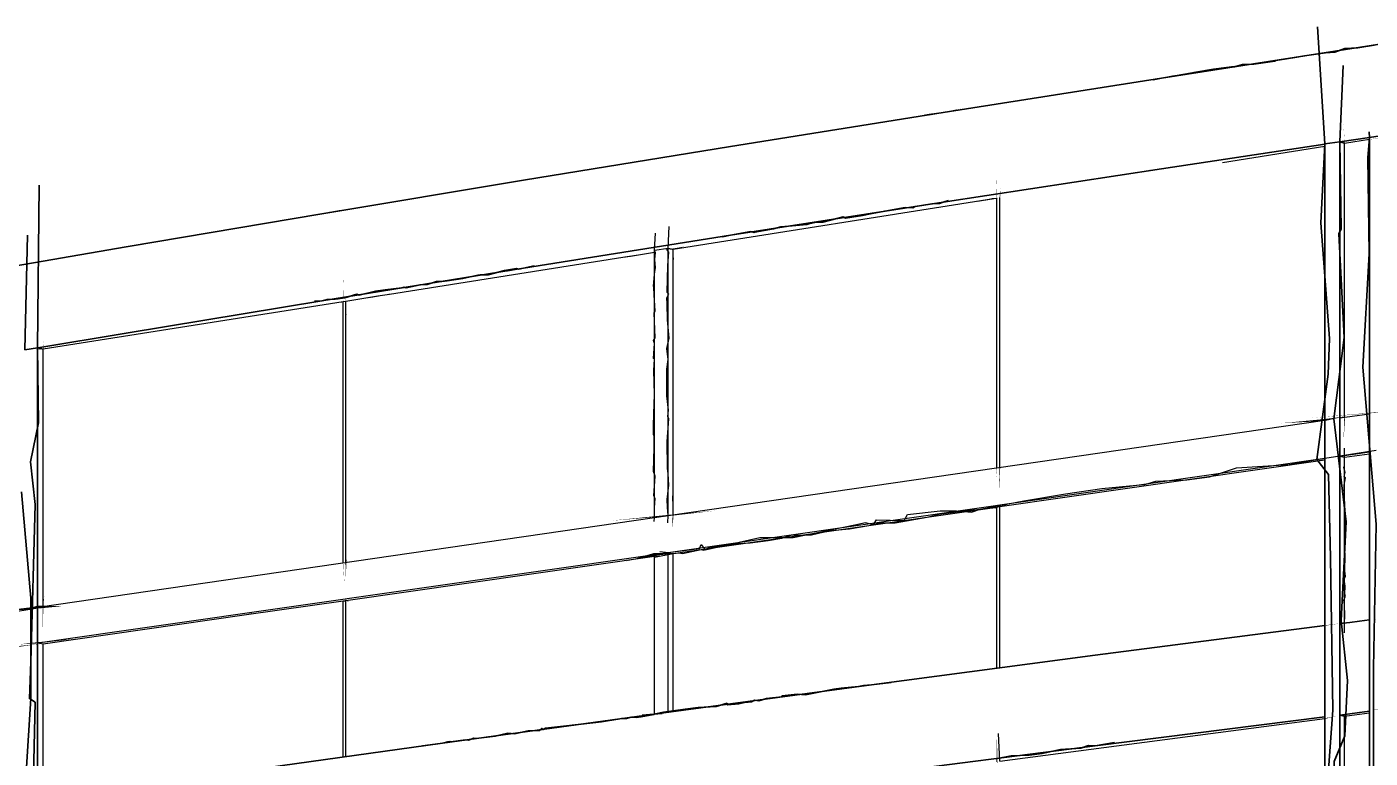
# Model space of a CAD drawing. Header units: inches. Extents: x -877 to 882, y -418 to 410.
# Drawn here: x -281.6 to -125.1, y 224.1 to 309.3 of the extents above; entities that cross this region are included whole.
import ezdxf

# ---------------------------------------------------------------- set-up
doc = ezdxf.new("R2010")
doc.units = ezdxf.units.IN
doc.header["$LTSCALE"] = 0.5
doc.header["$MEASUREMENT"] = 0
doc.layers.get('0').update_dxf_attribs({"lineweight": 18})
for name, color, linetype, lineweight in [('A-Glaz-Curt', 52, 'Continuous', 35), ('A-Glaz-Curt-Unit', 51, 'Continuous', 25), ('A-Wall', 113, 'Continuous', 35)]:
    doc.layers.add(name, color=color, linetype=linetype, lineweight=lineweight)

# ---------------------------------------------------------------- blocks, each defined once
blk = doc.blocks.new('*U12')
at = {"color": 7, "linetype": 'Continuous', "lineweight": -3}
for p, q in [((-142.31, 293.53), (-142.31, 293.53)), ((-168.99, 289.31), (-168.58, 289.37)), ((-206.9, 283.54), (-206.31, 283.41)), ((-212.15, 282.48), (-211.26, 282.62)), ((-211.26, 282.62), (-208.48, 283.06)), ((-240.71, 277.97), (-239.36, 278.18)), ((-168.25, 253.44), (-130.37, 258.87)), ((-128.08, 259.2), (-127.5, 259.27)), ((-127.5, 259.27), (-125.17, 259.59)), ((-207.32, 252.34), (-206.93, 252.4)), ((-206.31, 247.98), (-168.58, 253.39)), ((-244.43, 242.52), (-208.48, 247.67)), ((-206.31, 247.98), (-206.31, 247.98)), ((-255.99, 240.86), (-244.73, 242.47)), ((-244.73, 242.47), (-244.43, 242.52)), ((-244.43, 242.52), (-244.43, 242.52)), ((-279.7, 237.46), (-255.99, 240.86)), ((-279.7, 237.46), (-279.7, 237.46)), ((-168.25, 223.78), (-156.12, 225.37))]:
    blk.add_line(p, q, dxfattribs=at)
at = {"layer": 'A-Glaz-Curt', "color": 143, "linetype": 'Continuous', "lineweight": 35}
for p, q in [((-149.4, 303.35), (-123.25, 307.4)), ((-174.86, 299.35), (-149.4, 303.35)), ((-199.64, 295.37), (-174.86, 299.35)), ((-130.37, 295.67), (-128.64, 295.92)), ((-128.64, -232.35), (-128.64, 295.92)), ((-128.64, 295.92), (-128.08, 295.77)), ((-128.63, 295.92), (-125.17, 296.44)), ((-125.17, 296.44), (-123.44, 296.7)), ((-125.17, -232.53), (-125.17, 296.44)), ((-223.75, 291.44), (-199.64, 295.37)), ((-149.4, 292.79), (-130.37, 295.66)), ((-130.37, -232.26), (-130.37, 295.67)), ((-174.86, 288.89), (-149.4, 292.79)), ((-247.21, 287.55), (-223.75, 291.44)), ((-199.64, 285.03), (-174.86, 288.89)), ((-270.02, 283.69), (-247.21, 287.55)), ((-223.75, 281.2), (-199.64, 285.03)), ((-292.19, 279.87), (-270.02, 283.69)), ((-247.21, 277.4), (-223.75, 281.2)), ((-270.02, 273.65), (-247.21, 277.4)), ((-280.33, 271.92), (-270.02, 273.65)), ((-281.81, 271.68), (-280.36, 271.92)), ((-280.36, -223.96), (-280.36, 271.92)), ((-280.36, 271.92), (-279.7, 271.79)), ((-157.15, 236.12), (-130.37, 239.59)), ((-130.37, 228.95), (-130.37, 239.59)), ((-130.37, 239.59), (-130.37, 239.59)), ((-128.64, 239.81), (-127.49, 239.96)), ((-128.64, 229.17), (-128.64, 239.81)), ((-127.49, 239.96), (-126.33, 240.11)), ((-126.33, 240.11), (-125.18, 240.26)), ((-125.18, 229.6), (-125.18, 240.26)), ((-125.18, 240.26), (-125.17, 240.26)), ((-183.21, 232.68), (-157.15, 236.12)), ((-208.54, 229.27), (-183.21, 232.68)), ((-233.17, 225.9), (-208.54, 229.27)), ((-157.15, 225.59), (-130.37, 228.95)), ((-130.37, 228.95), (-130.37, 228.95)), ((-128.64, 229.17), (-127.49, 229.31)), ((-128.64, 229.17), (-128.08, 229.04)), ((-127.49, 229.31), (-126.33, 229.46)), ((-126.33, 229.46), (-125.18, 229.6)), ((-125.18, 229.6), (-125.17, 229.6)), ((-257.11, 222.56), (-233.17, 225.9)), ((-183.21, 222.26), (-157.15, 225.59))]:
    blk.add_line(p, q, dxfattribs=at)
at = {"layer": 'A-Glaz-Curt-Unit', "color": 141, "linetype": 'Continuous', "lineweight": 25}
for p, q in [((-128.08, 295.77), (-125.17, 296.21)), ((-128.08, 263.84), (-128.08, 295.77)), ((-142.31, 293.53), (-130.37, 295.42)), ((-206.31, 283.41), (-168.99, 289.31)), ((-206.31, 252.49), (-206.31, 283.41)), ((-239.36, 278.18), (-212.15, 282.48)), ((-279.7, 271.8), (-244.73, 277.33)), ((-244.43, 277.38), (-240.71, 277.97)), ((-279.7, 241.83), (-279.7, 271.8)), ((-128.08, 239.89), (-128.08, 259.2)), ((-206.31, 229.57), (-206.31, 247.98)), ((-279.7, 219.35), (-279.7, 237.46)), ((-156.12, 225.37), (-130.37, 228.75)), ((-128.08, 229.04), (-125.17, 229.41)), ((-128.08, 189.7), (-128.08, 229.04))]:
    blk.add_line(p, q, dxfattribs=at)
at = {"layer": 'A-Glaz-Curt-Unit', "color": 143, "linetype": 'Continuous', "lineweight": 25}
for p, q in [((-168.58, 257.97), (-168.58, 289.37)), ((-168.25, 258.02), (-168.25, 289.43)), ((-208.48, 283.29), (-206.9, 283.54)), ((-208.48, 252.17), (-208.48, 283.29)), ((-206.9, 252.4), (-206.9, 283.54)), ((-244.73, 277.33), (-244.43, 277.38)), ((-244.73, 246.91), (-244.73, 277.33)), ((-244.43, 246.95), (-244.43, 277.38)), ((-206.9, 252.4), (-130.4, 263.52)), ((-130.4, 259.09), (-130.4, 263.52)), ((-130.4, 263.52), (-130.37, 263.51)), ((-128.64, 263.77), (-125.18, 264.24)), ((-128.64, 259.33), (-128.64, 263.77)), ((-125.18, 259.8), (-125.18, 264.24)), ((-125.18, 264.24), (-125.17, 264.24)), ((-128.64, 259.33), (-125.18, 259.8)), ((-125.18, 259.8), (-125.17, 259.8)), ((-206.9, 248.11), (-130.4, 259.09)), ((-130.4, 259.09), (-130.37, 259.08)), ((-128.64, 259.33), (-128.08, 259.2)), ((-280.3, 241.74), (-208.48, 252.17)), ((-208.48, 252.17), (-206.9, 252.4)), ((-208.48, 252.17), (-208.48, 252.17)), ((-168.58, 234.61), (-168.58, 253.39)), ((-168.25, 234.65), (-168.25, 253.44)), ((-280.3, 237.58), (-208.48, 247.88)), ((-208.48, 247.88), (-206.9, 248.11)), ((-208.48, 229.28), (-208.48, 247.88)), ((-206.9, 229.49), (-206.9, 248.11)), ((-280.3, 237.58), (-280.3, 241.74)), ((-244.73, 224.29), (-244.73, 242.47)), ((-244.43, 224.33), (-244.43, 242.52)), ((-280.3, 237.58), (-279.7, 237.46))]:
    blk.add_line(p, q, dxfattribs=at)
blk = doc.blocks.new('New Napkin Sketch')
at = {"layer": 'A-Wall', "color": 143, "linetype": 'Continuous', "lineweight": 35}
for p, q in [((-130.37, 295.67), (-128.64, 295.92)), ((-128.64, 295.92), (-128.08, 295.77)), ((-128.63, 295.92), (-125.17, 296.44)), ((-125.17, 296.44), (-123.44, 296.7)), ((-280.33, 271.92), (-270.02, 273.65)), ((-281.81, 271.68), (-280.36, 271.92)), ((-280.36, 271.92), (-279.7, 271.79)), ((-130.37, 228.95), (-130.37, 239.59)), ((-130.37, 239.59), (-130.37, 239.59)), ((-128.64, 239.81), (-127.49, 239.96)), ((-128.64, 229.17), (-128.64, 239.81)), ((-127.49, 239.96), (-126.33, 240.11)), ((-126.33, 240.11), (-125.18, 240.26)), ((-125.18, 229.6), (-125.18, 240.26)), ((-125.18, 240.26), (-125.17, 240.26)), ((-130.37, 228.95), (-130.37, 228.95)), ((-128.64, 229.17), (-127.49, 229.31)), ((-128.64, 229.17), (-128.08, 229.04)), ((-127.49, 229.31), (-126.33, 229.46)), ((-126.33, 229.46), (-125.18, 229.6)), ((-125.18, 229.6), (-125.17, 229.6))]:
    blk.add_line(p, q, dxfattribs=at)
at = {"layer": 'A-Wall', "color": 141, "linetype": 'Continuous', "lineweight": 25}
for p, q in [((-128.08, 295.77), (-125.17, 296.21)), ((-142.31, 293.53), (-130.37, 295.42)), ((-244.43, 277.38), (-240.71, 277.97)), ((-206.31, 229.57), (-206.31, 247.98)), ((-279.7, 219.35), (-279.7, 237.46)), ((-128.08, 229.04), (-125.17, 229.41))]:
    blk.add_line(p, q, dxfattribs=at)
at = {"layer": 'A-Wall', "color": 7, "linetype": 'Continuous', "lineweight": -3}
for p, q in [((-142.31, 293.53), (-142.31, 293.53)), ((-168.99, 289.31), (-168.58, 289.37)), ((-206.9, 283.54), (-206.31, 283.41)), ((-212.15, 282.48), (-211.26, 282.62)), ((-211.26, 282.62), (-208.48, 283.06)), ((-240.71, 277.97), (-239.36, 278.18)), ((-128.08, 259.2), (-127.5, 259.27)), ((-127.5, 259.27), (-125.17, 259.59)), ((-207.32, 252.34), (-206.93, 252.4)), ((-206.31, 247.98), (-206.31, 247.98)), ((-255.99, 240.86), (-244.73, 242.47)), ((-244.73, 242.47), (-244.43, 242.52)), ((-244.43, 242.52), (-244.43, 242.52)), ((-279.7, 237.46), (-279.7, 237.46)), ((-168.25, 223.78), (-156.12, 225.37))]:
    blk.add_line(p, q, dxfattribs=at)
at = {"layer": 'A-Wall', "color": 143, "linetype": 'Continuous', "lineweight": 25}
for p, q in [((-208.48, 283.29), (-206.9, 283.54)), ((-244.73, 277.33), (-244.43, 277.38)), ((-130.4, 259.09), (-130.4, 263.52)), ((-130.4, 263.52), (-130.37, 263.51)), ((-128.64, 263.77), (-125.18, 264.24)), ((-128.64, 259.33), (-128.64, 263.77)), ((-125.18, 259.8), (-125.18, 264.24)), ((-125.18, 264.24), (-125.17, 264.24)), ((-128.64, 259.33), (-125.18, 259.8)), ((-125.18, 259.8), (-125.17, 259.8)), ((-130.4, 259.09), (-130.37, 259.08)), ((-128.64, 259.33), (-128.08, 259.2)), ((-208.48, 252.17), (-206.9, 252.4)), ((-208.48, 252.17), (-208.48, 252.17)), ((-168.58, 234.61), (-168.58, 253.39)), ((-168.25, 234.65), (-168.25, 253.44)), ((-208.48, 247.88), (-206.9, 248.11)), ((-208.48, 229.28), (-208.48, 247.88)), ((-206.9, 229.49), (-206.9, 248.11)), ((-280.3, 237.58), (-280.3, 241.74)), ((-244.73, 224.29), (-244.73, 242.47)), ((-244.43, 224.33), (-244.43, 242.52)), ((-280.3, 237.58), (-279.7, 237.46))]:
    blk.add_line(p, q, dxfattribs=at)
at = {"layer": 'A-Wall', "color": 143, "linetype": 'Continuous', "lineweight": 35, "extrusion": (0, 0, -1)}
for points in [[(130.82, 98.21), (131.07, 100.3), (130.14, 103.66), (129.7, 108.02), (131.14, 125.37), (129.92, 127.95), (130.03, 134.68), (129.79, 138.6), (129.7, 151.92), (130.89, 157.47), (129.42, 173.78), (130.37, 192.35), (130.65, 211.48), (130.09, 221.2), (129.46, 229.73), (129.72, 247.51), (129.97, 257.19), (131.32, 258.93), (129.98, 268.88), (129.86, 273.03), (130.85, 286.48), (130.37, 295.67), (131.24, 309.31)], [(150.39, 303.14), (149.4, 303.35), (147.57, 303.63), (146.05, 303.9), (145.79, 303.96), (145.63, 304.01), (143.34, 304.37), (140.96, 304.69), (140.92, 304.65), (139.96, 304.93), (138.66, 304.95), (136.23, 305.32), (136.08, 305.38), (134.87, 305.58), (133.66, 305.76), (132.75, 305.92), (130.31, 306.29), (129.24, 306.37), (128.05, 306.77), (126.56, 306.86), (124.65, 307.19)], [(129.44, 88.78), (127.86, 101.45), (127.95, 116.94), (128.26, 129.46), (129.13, 132.26), (128.57, 140.85), (128.03, 153.67), (129.32, 155.87), (129.3, 168.37), (128.51, 170.39), (129.24, 184.14), (129.34, 202.74), (129.4, 212.19), (129.31, 223.77), (128.07, 226.76), (127.75, 233.2), (128.5, 240.18), (127.91, 251.65), (129.33, 263.65), (128.12, 273.13), (128.76, 285.21), (128.49, 285.78), (128.64, 295.92), (128.24, 304.79)], [(125.34, 99.44), (124.75, 105.56), (126.04, 113.51), (125.37, 114.19), (125.14, 118.83), (124.31, 123.41), (124.52, 129.41), (125.23, 130.67), (126.12, 140.92), (124.55, 154.5), (125.69, 170.01), (126.04, 187.85), (124.71, 206.65), (124.72, 224), (124.7, 234.64), (124.41, 251.39), (125.95, 269.68), (125.24, 282.88), (125.38, 294.04), (125.17, 296.44), (125.21, 297.1)], [(280.93, 90.98), (279.46, 108.55), (279.98, 113.77), (280.86, 130.85), (279.5, 145.08), (279.85, 159.12), (281.23, 168.19), (280.94, 170.33), (279.71, 186.27), (279.46, 191.56), (281.04, 204.56), (280.82, 222.07), (280.61, 230.65), (281.3, 231.08), (281.11, 235.38), (280.63, 253.68), (281.16, 258.67), (280.23, 263.2), (280.36, 271.92), (280.17, 290.86)], [(200.55, 284.85), (199.64, 285.03), (197.26, 285.46), (197.08, 285.43), (196.87, 285.36), (196.78, 285.38), (194.6, 285.79), (193.74, 286.03), (192.88, 286.11), (190.72, 286.3), (190.51, 286.35), (189.63, 286.56), (188.88, 286.58), (187.08, 287.02), (186.49, 287.17), (186.21, 287.04), (184.26, 287.32), (183.1, 287.56), (181.65, 287.85), (179.27, 288.26), (178.39, 288.25), (178.1, 288.38), (176.15, 288.7), (175.29, 288.73), (174.86, 288.89), (174.22, 289.1)], [(282.21, 213.87), (281.13, 231.1), (281.13, 242.76), (282.21, 255.14)], [(281.81, 271.68), (281.5, 285.05)], [(248.07, 277.35), (247.21, 277.4), (246.61, 277.57), (245.68, 277.6), (245.35, 277.62), (244.54, 277.76), (243.15, 278.17), (242.89, 278.05), (240.97, 278.52), (239.84, 278.7), (237.91, 278.93), (237.63, 278.99), (237.42, 278.92), (235.78, 279.27), (234.97, 279.29), (233.88, 279.67), (233.26, 279.65), (232.64, 279.72), (230.81, 279.99), (229.06, 280.39), (228.78, 280.42), (227.85, 280.44), (225.94, 280.95), (224.57, 281.16), (224.28, 281.1), (223.75, 281.2), (222.48, 281.48)], [(209.9, 229.15), (208.54, 229.27), (207.42, 229.51), (204.89, 229.86), (203.38, 230.03), (201.29, 230.16), (200.02, 230.53), (199.98, 230.35), (198.67, 230.48), (198, 230.61), (197.55, 230.67), (197.17, 230.72), (196.84, 230.91), (196.34, 230.83), (195.43, 231.08), (193.65, 231.3), (193.61, 231.39), (191.85, 231.59), (190.89, 231.52), (189.73, 231.75), (187.57, 232.16), (186.73, 232.3), (184.71, 232.48), (184.11, 232.62), (183.21, 232.68), (180.9, 232.96)], [(235.51, 225.59), (233.17, 225.9), (232.99, 225.94), (232.57, 226.06), (232.31, 226.09), (232.22, 226.06), (230.51, 226.26), (230.14, 226.23), (229.53, 226.48), (229.25, 226.45), (227.03, 226.7), (225.55, 227.05), (224.79, 226.98), (223.21, 227.31), (221.88, 227.36), (221.59, 227.6), (221.43, 227.47), (221.18, 227.65), (219.42, 227.84), (217.03, 228.12), (214.66, 228.39), (212.73, 228.67), (212.31, 228.77), (211.74, 228.77), (211.19, 228.92), (210.63, 228.88), (210.04, 228.96), (208.55, 229.22), (208.54, 229.27), (207.59, 229.35)], [(168.5, 224.12), (166.94, 224.41), (164.82, 224.5), (163.31, 224.69), (162.95, 224.78), (161.18, 225.15), (158.81, 225.29), (157.92, 225.63), (157.15, 225.59), (154.88, 225.98)]]:
    blk.add_lwpolyline(points, dxfattribs=at)
for points in [[(177.33, 299.06, 0, 0.112, 0), (174.86, 299.35, 0.112, 0, 0), (174.14, 299.5, 0, 0, 0), (173.55, 299.65, 0, 0, 0), (171.18, 300.03, 0, 0, 0), (169.18, 300.22, 0, 0, 0), (168.24, 300.48, 0, 0, 0), (165.84, 300.87, 0, 0, 0), (164.34, 301.03, 0, 0, 0), (163.44, 301.1, 0, 0, 0), (162.89, 301.21, 0, 0, 0), (161.09, 301.55, 0, 0, 0), (160.31, 301.72, 0, 0, 0), (158.97, 301.96, 0, 0, 0), (156.59, 302.26, 0, 0, 0), (154.4, 302.45, 0, 0, 0), (154.28, 302.67, 0, 0, 0), (152.54, 302.96, 0, 0, 0), (150.76, 303.21, 0, 0, 0), (150.01, 303.18, 0, 0.0762, 0), (149.4, 303.35, 0.0762, 0, 0), (147.78, 303.72, 0, 0, 0)], [(200.54, 295.31, 0, 0.0335, 0), (199.64, 295.37, 0.0335, 0, 0), (198.58, 295.49, 0, 0, 0), (197.64, 295.6, 0, 0, 0), (196.9, 295.78, 0, 0, 0), (196.84, 295.82, 0, 0, 0), (195.84, 296.07, 0, 0, 0), (195.65, 296.06, 0, 0, 0), (193.59, 296.38, 0, 0, 0), (192.81, 296.51, 0, 0, 0), (190.66, 296.84, 0, 0, 0), (189.29, 297.04, 0, 0, 0), (187.71, 297.2, 0, 0, 0), (185.9, 297.56, 0, 0, 0), (183.68, 297.93, 0, 0, 0), (182.97, 298.03, 0, 0, 0), (182.71, 297.97, 0, 0, 0), (180.34, 298.45, 0, 0, 0), (179.34, 298.54, 0, 0, 0), (178.93, 298.8, 0, 0, 0), (177.05, 298.92, 0, 0, 0), (176.64, 298.93, 0, 0.0644, 0), (174.86, 299.35, 0.0644, 0, 0), (172.69, 299.8, 0, 0, 0)], [(151.1, 292.63, 0, 0.0109, 0), (149.4, 292.79, 0.0109, 0, 0), (149.31, 292.73, 0, 0, 0), (147.89, 293.03, 0, 0, 0), (146.47, 293.22, 0, 0, 0), (144.87, 293.43, 0, 0, 0), (143.68, 293.7, 0, 0, 0), (142.29, 293.92, 0, 0, 0), (140.48, 294.07, 0, 0, 0), (140.01, 294.16, 0, 0, 0), (139.43, 294.29, 0, 0, 0), (139.37, 294.3, 0, 0, 0), (138.54, 294.41, 0, 0, 0), (138.06, 294.41, 0, 0, 0), (136.57, 294.73, 0, 0, 0), (135.22, 294.84, 0, 0, 0), (133.98, 295.06, 0, 0, 0), (133.78, 295.18, 0, 0, 0), (132.3, 295.43, 0, 0, 0), (130.8, 295.65, 0, 0, 0), (130.78, 295.53, 0, 0.0317, 0), (130.37, 295.66, 0.0317, 0, 0), (129.14, 295.93, 0, 0, 0)], [(225.38, 291.11, 0, 0.0372, 0), (223.75, 291.44, 0.0372, 0, 0), (222.91, 291.58, 0, 0, 0), (221.84, 291.87, 0, 0, 0), (219.51, 292.23, 0, 0, 0), (218.96, 292.23, 0, 0, 0), (217.92, 292.41, 0, 0, 0), (217.68, 292.34, 0, 0, 0), (216.59, 292.7, 0, 0, 0), (214.83, 292.81, 0, 0, 0), (212.84, 293.11, 0, 0, 0), (211.03, 293.46, 0, 0, 0), (210.7, 293.62, 0, 0, 0), (209.72, 293.69, 0, 0, 0), (208.61, 293.99, 0, 0, 0), (207.72, 294.05, 0, 0, 0), (205.68, 294.34, 0, 0, 0), (203.83, 294.7, 0, 0, 0), (203.84, 294.79, 0, 0, 0), (203.16, 294.86, 0, 0, 0), (202.12, 294.95, 0, 0, 0), (199.83, 295.34, 0, 0.104, 0), (199.64, 295.37, 0.104, 0, 0), (198.76, 295.44, 0, 0, 0)], [(175.99, 288.68, 0, 0.12, 0), (174.86, 288.89, 0.12, 0, 0), (174.27, 288.99, 0, 0, 0), (174.15, 288.98, 0, 0, 0), (173, 289.2, 0, 0, 0), (170.95, 289.52, 0, 0, 0), (169.63, 289.61, 0, 0, 0), (168.24, 290.02, 0, 0, 0), (166.33, 290.23, 0, 0, 0), (166.19, 290.35, 0, 0, 0), (164.6, 290.56, 0, 0, 0), (162.35, 290.74, 0, 0, 0), (160.77, 291.17, 0, 0, 0), (158.67, 291.46, 0, 0, 0), (156.28, 291.68, 0, 0, 0), (153.91, 292.23, 0, 0, 0), (152.14, 292.36, 0, 0, 0), (152.09, 292.31, 0, 0, 0), (150.16, 292.72, 0, 0.0493, 0), (149.4, 292.79, 0.0493, 0, 0), (148.2, 293.02, 0, 0, 0)], [(247.75, 287.55, 0, 0.0531, 0), (247.21, 287.55, 0.0531, 0, 0), (246.19, 287.81, 0, 0, 0), (245.27, 287.84, 0, 0, 0), (244.39, 288.12, 0, 0, 0), (243.13, 288.33, 0, 0, 0), (242.2, 288.31, 0, 0, 0), (241.56, 288.43, 0, 0, 0), (239.77, 288.79, 0, 0, 0), (237.81, 289.15, 0, 0, 0), (236.38, 289.35, 0, 0, 0), (234.38, 289.74, 0, 0, 0), (233.12, 289.81, 0, 0, 0), (231.93, 290.03, 0, 0, 0), (230.95, 290.17, 0, 0, 0), (230.32, 290.42, 0, 0, 0), (229.14, 290.49, 0, 0, 0), (226.88, 291.03, 0, 0, 0), (225.24, 291.29, 0, 0, 0), (224.89, 291.17, 0, 0.0468, 0), (223.75, 291.44, 0.0468, 0, 0), (222.1, 291.72, 0, 0, 0)], [(270.99, 283.49, 0, 0.113, 0), (270.02, 283.69, 0.113, 0, 0), (268.03, 284.01, 0, 0, 0), (266.38, 284.4, 0, 0, 0), (264.69, 284.66, 0, 0, 0), (263.39, 284.86, 0, 0, 0), (262.65, 284.91, 0, 0, 0), (260.59, 285.31, 0, 0, 0), (258.46, 285.55, 0, 0, 0), (257.33, 285.73, 0, 0, 0), (256.92, 286, 0, 0, 0), (254.78, 286.33, 0, 0, 0), (252.8, 286.58, 0, 0, 0), (251.32, 286.83, 0, 0, 0), (249.49, 287.1, 0, 0, 0), (247.89, 287.48, 0, 0.115, 0), (247.21, 287.55, 0.115, 0, 0), (244.94, 288.01, 0, 0, 0)], [(225.73, 280.78, 0, 0.0803, 0), (223.75, 281.2, 0.0803, 0, 0), (221.4, 281.64, 0, 0, 0), (221.19, 281.49, 0, 0, 0), (220.26, 281.72, 0, 0, 0), (219.06, 281.83, 0, 0, 0), (216.9, 282.21, 0, 0, 0), (214.64, 282.61, 0, 0, 0), (214.65, 282.7, 0, 0, 0), (212.53, 283.08, 0, 0, 0), (211.88, 283.1, 0, 0, 0), (209.91, 283.36, 0, 0, 0), (207.56, 283.84, 0, 0, 0), (206.11, 283.9, 0, 0, 0), (204.5, 284.2, 0, 0, 0), (204.37, 284.27, 0, 0, 0), (202.25, 284.68, 0, 0, 0), (200.52, 284.77, 0, 0.0475, 0), (199.64, 285.03, 0.0475, 0, 0), (199.21, 285.14, 0, 0, 0)], [(293.35, 279.73, 0, 0.0745, 0), (292.19, 279.87, 0.0745, 0, 0), (290.96, 280.06, 0, 0, 0), (290.79, 280.15, 0, 0, 0), (289.74, 280.38, 0, 0, 0), (289.58, 280.29, 0, 0, 0), (289.1, 280.31, 0, 0, 0), (287.58, 280.61, 0, 0, 0), (286.15, 280.89, 0, 0, 0), (285.28, 281.01, 0, 0, 0), (283.44, 281.39, 0, 0, 0), (282.45, 281.44, 0, 0, 0), (282.23, 281.61, 0, 0, 0), (281.2, 281.74, 0, 0, 0), (279.18, 282.07, 0, 0, 0), (278.97, 282.21, 0, 0, 0), (277.14, 282.43, 0, 0, 0), (275.92, 282.66, 0, 0, 0), (274.05, 283.02, 0, 0, 0), (273.33, 283.12, 0, 0, 0), (272.28, 283.4, 0, 0, 0), (270.14, 283.71, 0, 0.0426, 0), (270.02, 283.69, 0.0426, 0, 0), (267.88, 283.96, 0, 0, 0)], [(270.03, 273.69, 0, 0.0352, 0), (270.02, 273.65, 0.0352, 0, 0), (269.63, 273.67, 0, 0, 0), (269.53, 273.72, 0, 0, 0), (268.82, 273.92, 0, 0, 0), (267.91, 273.92, 0, 0, 0), (266.6, 274.1, 0, 0, 0), (265.68, 274.42, 0, 0, 0), (264.2, 274.55, 0, 0, 0), (263.98, 274.67, 0, 0, 0), (261.71, 274.98, 0, 0, 0), (260.06, 275.19, 0, 0, 0), (259.08, 275.54, 0, 0, 0), (257.14, 275.67, 0, 0, 0), (255.72, 275.91, 0, 0, 0), (255.32, 276.16, 0, 0, 0), (253.32, 276.3, 0, 0, 0), (252.46, 276.65, 0, 0, 0), (250.19, 276.97, 0, 0, 0), (250.02, 277.04, 0, 0, 0), (248.46, 277.28, 0, 0, 0), (247.46, 277.41, 0, 0.103, 0), (247.21, 277.4, 0.103, 0, 0), (246.76, 277.54, 0, 0, 0)], [(126.19, 240.07, 0, 0.00726, 0), (123.44, 240.48, 0.00726, 0, 0)], [(158.11, 235.98, 0, 0.0136, 0), (157.15, 236.12, 0.0136, 0, 0), (155.12, 236.27, 0, 0, 0), (152.59, 236.74, 0, 0, 0), (150.13, 237.08, 0, 0, 0), (150.08, 237.16, 0, 0, 0), (148.58, 237.13, 0, 0, 0), (148.03, 237.35, 0, 0, 0), (145.41, 237.71, 0, 0, 0), (143.5, 237.76, 0, 0, 0), (143.19, 237.82, 0, 0, 0), (141.84, 238.04, 0, 0, 0), (140.58, 238.38, 0, 0, 0), (139.5, 238.33, 0, 0, 0), (137.97, 238.72, 0, 0, 0), (136.9, 238.85, 0, 0, 0), (134.63, 239.03, 0, 0, 0), (133.3, 239.19, 0, 0, 0), (130.85, 239.53, 0, 0.0497, 0), (130.37, 239.59, 0.0497, 0, 0), (128.13, 239.9, 0, 0, 0)], [(183.32, 232.57, 0, 0.0408, 0), (183.21, 232.68, 0.0408, 0, 0), (182.68, 232.78, 0, 0, 0), (182.4, 232.77, 0, 0, 0), (180.44, 233.13, 0, 0, 0), (179.8, 233.1, 0, 0, 0), (178, 233.27, 0, 0, 0), (176.7, 233.41, 0, 0, 0), (176.65, 233.63, 0, 0, 0), (174.38, 233.75, 0, 0, 0), (172.68, 234.18, 0, 0, 0), (171.41, 234.31, 0, 0, 0), (169.84, 234.49, 0, 0, 0), (168.84, 234.49, 0, 0, 0), (167.42, 234.86, 0, 0, 0), (165.07, 235.11, 0, 0, 0), (164.17, 235.25, 0, 0, 0), (162.28, 235.43, 0, 0, 0), (161.73, 235.43, 0, 0, 0), (159.93, 235.82, 0, 0, 0), (158.71, 236.03, 0, 0, 0), (158.01, 235.94, 0, 0.0819, 0), (157.15, 236.12, 0.0819, 0, 0), (156.61, 236.26, 0, 0, 0)], [(125.24, 229.74, 0, 0.0566, 0), (123.44, 229.81, 0.0566, 0, 0), (121.86, 229.97, 0, 0, 0), (120.13, 230.35, 0, 0, 0), (117.99, 230.42, 0, 0, 0), (116.52, 230.8, 0, 0, 0), (115.08, 230.79, 0, 0, 0), (114.74, 230.75, 0, 0, 0), (112.87, 231.02, 0, 0, 0), (112.4, 231.28, 0, 0, 0), (112.15, 231.2, 0, 0, 0), (110.14, 231.36, 0, 0, 0), (108.93, 231.46, 0, 0, 0), (106.95, 231.9, 0, 0, 0), (105.46, 231.94, 0, 0, 0), (104.11, 232.07, 0, 0, 0), (103.1, 232.41, 0, 0, 0), (100.74, 232.67, 0, 0, 0), (99.53, 232.82, 0, 0, 0), (98.96, 232.78, 0, 0, 0), (97.75, 232.84, 0, 0, 0), (95.29, 233.3, 0, 0.0194, 0), (95.12, 233.29, 0.0194, 0, 0), (95.02, 233.3, 0, 0, 0)], [(157.91, 225.38, 0, 0.0472, 0), (157.15, 225.59, 0.0472, 0, 0), (155.73, 225.65, 0, 0, 0), (154.67, 225.81, 0, 0, 0), (154.18, 225.98, 0, 0, 0), (152.67, 226.19, 0, 0, 0), (151.89, 226.39, 0, 0, 0), (150.77, 226.43, 0, 0, 0), (150.48, 226.43, 0, 0, 0), (148.48, 226.63, 0, 0, 0), (146.8, 226.91, 0, 0, 0), (144.5, 227.22, 0, 0, 0), (142.3, 227.37, 0, 0, 0), (140.48, 227.73, 0, 0, 0), (137.86, 227.94, 0, 0, 0), (136.25, 228.2, 0, 0, 0), (134.94, 228.5, 0, 0, 0), (133.84, 228.65, 0, 0, 0), (132.17, 228.64, 0, 0, 0), (131.47, 228.68, 0, 0, 0), (130.67, 228.88, 0, 0, 0), (130.51, 228.89, 0, 0.0366, 0), (130.37, 228.95, 0.0366, 0, 0), (130.01, 228.91, 0, 0, 0)], [(258.62, 222.39, 0, 0.112, 0), (257.11, 222.56, 0.112, 0, 0), (256.79, 222.55, 0, 0, 0), (254.9, 222.79, 0, 0, 0), (253.99, 222.97, 0, 0, 0), (252.53, 223.29, 0, 0, 0), (250.66, 223.49, 0, 0, 0), (250.2, 223.43, 0, 0, 0), (249.76, 223.51, 0, 0, 0), (247.87, 223.89, 0, 0, 0), (246.46, 224.04, 0, 0, 0), (244.61, 224.33, 0, 0, 0), (243.37, 224.55, 0, 0, 0), (241.48, 224.69, 0, 0, 0), (239.23, 225.16, 0, 0, 0), (238.93, 225.17, 0, 0, 0), (237.91, 225.3, 0, 0, 0), (237.63, 225.34, 0, 0, 0), (235.96, 225.51, 0, 0, 0), (235.8, 225.57, 0, 0, 0), (234.25, 225.66, 0, 0.0812, 0), (233.17, 225.9, 0.0812, 0, 0), (232.76, 226.02, 0, 0, 0)]]:
    blk.add_lwpolyline(points, format="xyseb", dxfattribs=at)
at = {"layer": 'A-Wall', "color": 141, "linetype": 'Continuous', "lineweight": 25, "extrusion": (0, 0, -1)}
for points in [[(125.78, 296.1, 0, 0.0614, 0), (122.83, 296.55, 0.0614, 0, 0), (120.45, 297.02, 0, 0, 0), (119.29, 297.15, 0, 0, 0), (117.12, 297.24, 0, 0, 0), (116.45, 297.32, 0, 0, 0), (115.32, 297.73, 0, 0, 0), (114.34, 297.86, 0, 0, 0), (113.08, 297.97, 0, 0, 0), (110.89, 298.17, 0, 0, 0), (109.62, 298.3, 0, 0, 0), (107.44, 298.63, 0, 0, 0), (107.15, 298.91, 0, 0, 0), (105.6, 298.85, 0, 0, 0), (103.26, 299.41, 0, 0, 0), (102.28, 299.53, 0, 0, 0), (99.48, 299.75, 0, 0, 0), (99.02, 299.96, 0, 0, 0), (97.92, 300.05, 0, 0, 0), (95.89, 300.21, 0, 0, 0), (93.2, 300.8, 0, 0.0302, 0), (93.11, 300.74, 0.0302, 0, 0), (92.38, 300.71, 0, 0, 0)], [(128.2, 261.09, 0, 0.0945, 0), (128.08, 263.84, 0.0945, 0, 0), (128.05, 267.01, 0, 0, 0), (128.01, 269.23, 0, 0, 0), (128.19, 270.64, 0, 0, 0), (128.22, 272.65, 0, 0, 0), (128.21, 274.46, 0, 0, 0), (127.94, 277.25, 0, 0, 0), (128.21, 279.02, 0, 0, 0), (128.07, 281.07, 0, 0, 0), (128.06, 281.71, 0, 0, 0), (127.99, 284.22, 0, 0, 0), (127.93, 286.99, 0, 0, 0), (127.98, 289.7, 0, 0, 0), (127.93, 290.22, 0, 0, 0), (127.99, 290.73, 0, 0, 0), (128.03, 291.21, 0, 0, 0), (127.92, 291.74, 0, 0, 0), (128.07, 293.6, 0, 0, 0), (128.18, 295.68, 0, 0.0198, 0), (128.08, 295.77, 0.0198, 0, 0), (128.23, 298.27, 0, 0, 0)], [(207.14, 283.46, 0, 0.177, 0), (206.31, 283.41, 0.177, 0, 0), (205, 283.72, 0, 0, 0), (202.71, 283.84, 0, 0, 0), (202.53, 283.98, 0, 0, 0), (201.19, 284.05, 0, 0, 0), (201.14, 284.27, 0, 0, 0), (198.72, 284.75, 0, 0, 0), (197.88, 284.84, 0, 0, 0), (197.77, 284.77, 0, 0, 0), (194.72, 285.06, 0, 0, 0), (193.43, 285.38, 0, 0, 0), (192.08, 285.61, 0, 0, 0), (190.92, 285.76, 0, 0, 0), (189.56, 286.11, 0, 0, 0), (189.55, 286.18, 0, 0, 0), (186.29, 286.49, 0, 0, 0), (183.21, 287.17, 0, 0, 0), (181.03, 287.42, 0, 0, 0), (179.93, 287.64, 0, 0, 0), (177.63, 287.78, 0, 0, 0), (174.18, 288.46, 0, 0, 0), (170.98, 288.91, 0, 0.169, 0), (168.99, 289.31, 0.169, 0, 0), (168.51, 289.32, 0, 0, 0)], [(206.41, 250.75, 0, 0.121, 0), (206.31, 252.49, 0.121, 0, 0), (206.45, 255.13, 0, 0, 0), (206.18, 257.37, 0, 0, 0), (206.43, 259.96, 0, 0, 0), (206.31, 262.77, 0, 0, 0), (206.3, 264.63, 0, 0, 0), (206.36, 266.36, 0, 0, 0), (206.19, 267.37, 0, 0, 0), (206.31, 270.24, 0, 0, 0), (206.3, 272.01, 0, 0, 0), (206.37, 273.58, 0, 0, 0), (206.44, 274.64, 0, 0, 0), (206.26, 276.69, 0, 0, 0), (206.17, 277.03, 0, 0, 0), (206.19, 277.5, 0, 0, 0), (206.31, 279.73, 0, 0, 0), (206.19, 281.87, 0, 0.0591, 0), (206.31, 283.41, 0.0591, 0, 0), (206.21, 283.58, 0, 0, 0)], [(241.91, 277.68, 0, 0.0998, 0), (239.36, 278.18, 0.0998, 0, 0), (238.92, 278.27, 0, 0, 0), (237.81, 278.31, 0, 0, 0), (235.85, 278.73, 0, 0, 0), (234.7, 278.85, 0, 0, 0), (233.38, 279.04, 0, 0, 0), (232.15, 279.43, 0, 0, 0), (229.89, 279.57, 0, 0, 0), (229.18, 279.87, 0, 0, 0), (227.84, 280.14, 0, 0, 0), (227.65, 279.99, 0, 0, 0), (225.22, 280.35, 0, 0, 0), (222.53, 280.92, 0, 0, 0), (221.34, 281.17, 0, 0, 0), (220.12, 281.1, 0, 0, 0), (219.95, 281.28, 0, 0, 0), (217.28, 281.6, 0, 0, 0), (214.92, 281.92, 0, 0, 0), (212.63, 282.33, 0, 0.106, 0), (212.15, 282.48, 0.106, 0, 0), (210.35, 282.8, 0, 0, 0)], [(280.56, 271.69, 0, 0.0781, 0), (279.7, 271.8, 0.0781, 0, 0), (276.79, 272.32, 0, 0, 0), (274.47, 272.63, 0, 0, 0), (274.38, 272.56, 0, 0, 0), (272.35, 272.99, 0, 0, 0), (269.05, 273.43, 0, 0, 0), (267.49, 273.56, 0, 0, 0), (265.38, 274.13, 0, 0, 0), (262.85, 274.39, 0, 0, 0), (260, 274.99, 0, 0, 0), (258.61, 275.03, 0, 0, 0), (255.39, 275.67, 0, 0, 0), (253.17, 276.05, 0, 0, 0), (250.26, 276.29, 0, 0, 0), (248.19, 276.87, 0, 0, 0), (245.05, 277.12, 0, 0.0606, 0), (244.73, 277.33, 0.0606, 0, 0), (241.86, 277.74, 0, 0, 0)], [(279.74, 239.05, 0, 0.0618, 0), (279.7, 241.83, 0.0618, 0, 0), (279.57, 242.99, 0, 0, 0), (279.63, 245.65, 0, 0, 0), (279.61, 248.58, 0, 0, 0), (279.58, 249.61, 0, 0, 0), (279.67, 252.56, 0, 0, 0), (279.6, 255.38, 0, 0, 0), (279.74, 258.3, 0, 0, 0), (279.74, 259.69, 0, 0, 0), (279.61, 260.21, 0, 0, 0), (279.67, 261.42, 0, 0, 0), (279.61, 263.67, 0, 0, 0), (279.6, 264.32, 0, 0, 0), (279.65, 265.97, 0, 0, 0), (279.81, 267.89, 0, 0, 0), (279.67, 270.84, 0, 0.0236, 0), (279.7, 271.8, 0.0236, 0, 0), (279.56, 273.1, 0, 0, 0)], [(156.93, 225.31, 0, 0.0642, 0), (156.12, 225.37, 0.0642, 0, 0), (153.81, 225.7, 0, 0, 0), (153.31, 225.67, 0, 0, 0), (151.91, 226.02, 0, 0, 0), (149.77, 226.19, 0, 0, 0), (147.23, 226.52, 0, 0, 0), (145.97, 226.81, 0, 0, 0), (143.76, 227.08, 0, 0, 0), (141.76, 227.2, 0, 0, 0), (140.27, 227.34, 0, 0, 0), (139.92, 227.5, 0, 0, 0), (139.06, 227.69, 0, 0, 0), (137.1, 227.97, 0, 0, 0), (134.94, 228.06, 0, 0, 0), (134.92, 228.09, 0, 0, 0), (133.32, 228.44, 0, 0, 0), (132.88, 228.38, 0, 0, 0), (130.87, 228.62, 0, 0, 0), (130.66, 228.76, 0, 0.069, 0), (130.37, 228.75, 0.069, 0, 0), (129.04, 229.05, 0, 0, 0)], [(128.14, 187.41, 0, 0.00552, 0), (128.08, 189.7, 0.00552, 0, 0), (128.2, 192.22, 0, 0, 0), (127.91, 192.54, 0, 0, 0), (127.99, 195.48, 0, 0, 0), (127.88, 195.84, 0, 0, 0), (127.97, 199.51, 0, 0, 0), (127.89, 200.7, 0, 0, 0), (128.15, 201.14, 0, 0, 0), (128.09, 202.28, 0, 0, 0), (128, 202.78, 0, 0, 0), (128.24, 205.45, 0, 0, 0), (127.89, 207.38, 0, 0, 0), (127.94, 210.63, 0, 0, 0), (128.09, 213.5, 0, 0, 0), (128.1, 215.17, 0, 0, 0), (128.19, 215.55, 0, 0, 0), (127.96, 219.22, 0, 0, 0), (127.96, 222.03, 0, 0, 0), (128.05, 223.02, 0, 0, 0), (128.04, 226.41, 0, 0, 0), (127.91, 228.52, 0, 0.000805, 0), (128.08, 229.04, 0.000805, 0, 0), (128.1, 229.87, 0, 0, 0)]]:
    blk.add_lwpolyline(points, format="xyseb", dxfattribs=at)
at = {"layer": 'A-Wall', "color": 143, "linetype": 'Continuous', "lineweight": 25, "extrusion": (0, 0, -1)}
for points in [[(168.69, 256.76, 0, 0.0463, 0), (168.58, 257.97, 0.0463, 0, 0), (168.52, 261.09, 0, 0, 0), (168.64, 263.3, 0, 0, 0), (168.63, 263.87, 0, 0, 0), (168.73, 263.99, 0, 0, 0), (168.63, 266.76, 0, 0, 0), (168.48, 268.71, 0, 0, 0), (168.54, 271.19, 0, 0, 0), (168.59, 274.21, 0, 0, 0), (168.67, 275.23, 0, 0, 0), (168.73, 276.11, 0, 0, 0), (168.6, 277.22, 0, 0, 0), (168.45, 277.92, 0, 0, 0), (168.45, 278.67, 0, 0, 0), (168.47, 280.37, 0, 0, 0), (168.49, 283.48, 0, 0, 0), (168.6, 285.58, 0, 0, 0), (168.64, 288.08, 0, 0.0482, 0), (168.58, 289.37, 0.0482, 0, 0), (168.65, 291.84, 0, 0, 0)], [(168.35, 255.15, 0, 0.103, 0), (168.25, 258.02, 0.103, 0, 0), (168.27, 259.37, 0, 0, 0), (168.29, 259.37, 0, 0, 0), (168.19, 259.87, 0, 0, 0), (168.36, 260.96, 0, 0, 0), (168.41, 263.06, 0, 0, 0), (168.33, 266.14, 0, 0, 0), (168.29, 268.9, 0, 0, 0), (168.33, 269.76, 0, 0, 0), (168.29, 270.76, 0, 0, 0), (168.29, 271.16, 0, 0, 0), (168.16, 274.06, 0, 0, 0), (168.12, 275.95, 0, 0, 0), (168.12, 279.06, 0, 0, 0), (168.15, 280.29, 0, 0, 0), (168.12, 282.83, 0, 0, 0), (168.38, 283.16, 0, 0, 0), (168.14, 283.98, 0, 0, 0), (168.3, 286.12, 0, 0, 0), (168.25, 289.11, 0, 0.065, 0), (168.25, 289.43, 0.065, 0, 0), (168.12, 290.53, 0, 0, 0)], [(244.59, 244.11, 0, 0.0372, 0), (244.73, 246.91, 0.0372, 0, 0), (244.79, 248.74, 0, 0, 0), (244.84, 251.37, 0, 0, 0), (244.75, 252.63, 0, 0, 0), (244.63, 255.15, 0, 0, 0), (244.72, 257.17, 0, 0, 0), (244.68, 257.9, 0, 0, 0), (244.68, 259.29, 0, 0, 0), (244.85, 259.44, 0, 0, 0), (244.78, 261.64, 0, 0, 0), (244.84, 263.61, 0, 0, 0), (244.72, 265.31, 0, 0, 0), (244.64, 266.45, 0, 0, 0), (244.79, 266.98, 0, 0, 0), (244.63, 267.59, 0, 0, 0), (244.71, 268.11, 0, 0, 0), (244.78, 269.86, 0, 0, 0), (244.67, 271.33, 0, 0, 0), (244.81, 274.33, 0, 0, 0), (244.75, 276.45, 0, 0, 0), (244.85, 277.31, 0, 0.0347, 0), (244.73, 277.33, 0.0347, 0, 0), (244.65, 280.3, 0, 0, 0)], [(244.42, 244.9, 0, 0.103, 0), (244.43, 246.95, 0.103, 0, 0), (244.29, 247.31, 0, 0, 0), (244.33, 247.87, 0, 0, 0), (244.54, 250.79, 0, 0, 0), (244.48, 251.53, 0, 0, 0), (244.57, 253.47, 0, 0, 0), (244.41, 256.45, 0, 0, 0), (244.5, 258.26, 0, 0, 0), (244.45, 259.15, 0, 0, 0), (244.57, 261.17, 0, 0, 0), (244.31, 263.09, 0, 0, 0), (244.44, 263.16, 0, 0, 0), (244.44, 265.29, 0, 0, 0), (244.32, 265.76, 0, 0, 0), (244.44, 266.96, 0, 0, 0), (244.52, 267.64, 0, 0, 0), (244.46, 269.17, 0, 0, 0), (244.39, 271.63, 0, 0, 0), (244.42, 272.84, 0, 0, 0), (244.5, 273.83, 0, 0, 0), (244.56, 274.94, 0, 0, 0), (244.34, 275.44, 0, 0.0234, 0), (244.43, 277.38, 0.0234, 0, 0), (244.51, 277.75, 0, 0, 0)], [(132.22, 263.74, 0, 0.0643, 0), (123.37, 264.48, 0.0643, 0, 0), (120.77, 265.16, 0, 0, 0), (120.57, 264.61, 0, 0, 0), (116.26, 265.12, 0, 0, 0), (110.89, 266.25, 0, 0, 0), (108.74, 266.28, 0, 0, 0), (102.2, 267.39, 0, 0, 0), (101.75, 267.01, 0, 0, 0), (98.87, 267.22, 0, 0, 0), (92.59, 268.59, 0, 0, 0), (89.92, 268.55, 0, 0, 0), (81.37, 269.5, 0, 0, 0), (73.81, 270.94, 0, 0, 0), (67.04, 271.75, 0, 0, 0), (64.04, 271.82, 0, 0, 0), (61.6, 272.6, 0, 0, 0), (57.16, 272.92, 0, 0, 0), (53.5, 273.82, 0, 0, 0), (45.45, 274.77, 0, 0, 0), (39.25, 275.76, 0, 0, 0), (38.99, 275.04, 0, 0.0495, 0), (35.31, 275.89, 0.0495, 0, 0), (35.13, 275.93, 0, 0, 0)], [(213.53, 251.8, 0, 0.142, 0), (206.9, 252.4, 0.142, 0, 0), (201.38, 252.96, 0, 0, 0), (199.04, 253.54, 0, 0, 0), (196.81, 253.77, 0, 0, 0), (191.78, 254.89, 0, 0, 0), (189.22, 254.78, 0, 0, 0), (184.64, 255.87, 0, 0, 0), (177.15, 256.42, 0, 0, 0), (172.55, 257.26, 0, 0, 0), (171.74, 257.54, 0, 0, 0), (167.03, 258.52, 0, 0, 0), (159.65, 259.5, 0, 0, 0), (155.17, 259.59, 0, 0, 0), (151.48, 260.64, 0, 0, 0), (148.82, 260.92, 0, 0, 0), (143.62, 261.98, 0, 0, 0), (138.94, 261.98, 0, 0, 0), (137.01, 262.26, 0, 0, 0), (135.47, 263.15, 0, 0.229, 0), (130.4, 263.52, 0.229, 0, 0), (128.1, 263.93, 0, 0, 0)], [(282.99, 241.13, 0, 0.341, 0), (280.3, 241.74, 0.341, 0, 0), (277.48, 241.84, 0, 0, 0), (276.43, 242.21, 0, 0, 0), (274.63, 242.24, 0, 0, 0), (270.28, 243.11, 0, 0, 0), (269.39, 243.33, 0, 0, 0), (264.31, 244.34, 0, 0, 0), (263.65, 244.3, 0, 0, 0), (259.27, 244.99, 0, 0, 0), (253.68, 245.35, 0, 0, 0), (247.13, 246.29, 0, 0, 0), (241.62, 247.07, 0, 0, 0), (237.95, 247.75, 0, 0, 0), (233.95, 248.33, 0, 0, 0), (226.89, 249.39, 0, 0, 0), (226.58, 249.23, 0, 0, 0), (220.62, 250.68, 0, 0, 0), (217.52, 250.67, 0, 0, 0), (212.61, 251.4, 0, 0, 0), (208.56, 252.36, 0, 0.144, 0), (208.48, 252.17, 0.144, 0, 0), (207.03, 252.36, 0, 0, 0)], [(282.44, 237.4, 0, 0.143, 0), (280.3, 237.58, 0.143, 0, 0), (275.88, 238.05, 0, 0, 0), (273.94, 238.73, 0, 0, 0), (271.06, 239.14, 0, 0, 0), (269.66, 239.09, 0, 0, 0), (262.44, 239.8, 0, 0, 0), (259.7, 240.81, 0, 0, 0), (257.07, 241.05, 0, 0, 0), (256.7, 240.92, 0, 0, 0), (250.3, 242.2, 0, 0, 0), (249.11, 241.95, 0, 0, 0), (242.01, 242.92, 0, 0, 0), (237.5, 244.06, 0, 0, 0), (230.45, 244.62, 0, 0, 0), (227.86, 244.88, 0, 0, 0), (222.66, 245.98, 0, 0, 0), (218.71, 246.14, 0, 0, 0), (215.32, 247.26, 0, 0, 0), (212.23, 247.34, 0, 0, 0), (211.81, 247.07, 0, 0.326, 0), (208.48, 247.88, 0.326, 0, 0), (205.55, 248.03, 0, 0, 0)], [(415.44, 219.55, 0, 0.485, 0), (409.76, 220.64, 0.485, 0, 0), (409.43, 220.68, 0, 0, 0), (402.91, 221.8, 0, 0, 0), (397.63, 222.85, 0, 0, 0), (390.5, 223.35, 0, 0, 0), (383.09, 224.72, 0, 0, 0), (374.01, 226.71, 0, 0, 0), (362.15, 228.23, 0, 0, 0), (355.39, 229.1, 0, 0, 0), (353.78, 230.28, 0, 0, 0), (347.59, 231.25, 0, 0, 0), (341.16, 231.44, 0, 0, 0), (336.25, 232.12, 0, 0, 0), (330.53, 233.24, 0, 0, 0), (318.65, 235.94, 0, 0, 0), (306.65, 238.08, 0, 0, 0), (300.72, 238.69, 0, 0, 0), (291.12, 239.63, 0, 0.572, 0), (286.18, 240.83, 0.572, 0, 0), (280.11, 241.83, 0, 0, 0)], [(353.69, 225.66, 0, 0.24, 0), (349.22, 226.51, 0.24, 0, 0), (344.64, 227.23, 0, 0, 0), (339.97, 228.26, 0, 0, 0), (337.28, 228.65, 0, 0, 0), (334.87, 228.54, 0, 0, 0), (329.55, 229.42, 0, 0, 0), (326.13, 229.97, 0, 0, 0), (320.97, 231.2, 0, 0, 0), (317.17, 231.73, 0, 0, 0), (314.96, 231.81, 0, 0, 0), (312.62, 232.52, 0, 0, 0), (308.26, 233.43, 0, 0, 0), (306.44, 233.31, 0, 0, 0), (302.6, 233.86, 0, 0, 0), (300.87, 234.12, 0, 0, 0), (298.89, 234.71, 0, 0, 0), (297.68, 234.61, 0, 0, 0), (295.09, 235.46, 0, 0, 0), (294.04, 235.53, 0, 0, 0), (290.97, 235.71, 0, 0.243, 0), (286.18, 236.68, 0.243, 0, 0), (280.08, 237.47, 0, 0, 0)], [(168.39, 184.03, 0, 0.132, 0), (168.58, 185.04, 0.132, 0, 0), (168.55, 187.27, 0, 0, 0), (168.64, 190.36, 0, 0, 0), (168.6, 192.11, 0, 0, 0), (168.53, 193.93, 0, 0, 0), (168.63, 195.57, 0, 0, 0), (168.76, 198.05, 0, 0, 0), (168.53, 200.75, 0, 0, 0), (168.43, 201.98, 0, 0, 0), (168.43, 205.18, 0, 0, 0), (168.4, 206.17, 0, 0, 0), (168.66, 206.44, 0, 0, 0), (168.68, 208.78, 0, 0, 0), (168.66, 210.14, 0, 0, 0), (168.58, 213.39, 0, 0, 0), (168.75, 216.71, 0, 0, 0), (168.46, 217.64, 0, 0, 0), (168.46, 220.6, 0, 0, 0), (168.44, 223.58, 0, 0.121, 0), (168.58, 223.74, 0.121, 0, 0), (168.59, 226.65, 0, 0, 0)]]:
    blk.add_lwpolyline(points, format="xyseb", dxfattribs=at)
for points in [[(208.53, 251.71), (208.48, 252.17), (208.48, 253.28), (208.39, 254.37), (208.54, 254.7), (208.4, 256.98), (208.61, 257.54), (208.51, 260.33), (208.51, 261.71), (208.59, 261.82), (208.58, 262.79), (208.55, 264.26), (208.46, 266.5), (208.54, 269.28), (208.48, 270.6), (208.6, 270.67), (208.47, 272.43), (208.59, 272.78), (208.4, 273.09), (208.53, 276), (208.41, 276.18), (208.51, 278.11), (208.57, 278.95), (208.61, 279.12), (208.47, 280.52), (208.37, 281.28), (208.43, 282.2), (208.34, 282.98), (208.48, 283.29), (208.37, 285.27)], [(206.94, 251.56), (206.9, 252.4), (206.98, 253.33), (207, 254.27), (206.81, 255.92), (206.89, 257.26), (206.95, 257.91), (206.99, 261.02), (206.82, 263.66), (206.92, 263.94), (206.83, 264.66), (207.02, 266.35), (207.05, 269.43), (206.87, 270.56), (207.04, 271.84), (206.77, 273.05), (206.98, 275.19), (207.01, 277.11), (207.02, 277.77), (206.82, 278.16), (206.99, 278.41), (206.91, 281.5), (206.82, 283.06), (207.04, 283.29), (206.9, 283.54), (206.78, 286.04)], [(207.87, 248.21), (206.9, 248.11), (203.22, 248.55), (203.05, 249.04), (202.59, 248.4), (196.21, 249.84), (192.33, 249.85), (185.15, 251.3), (183.89, 251.6), (182.95, 251.34), (182.6, 251.91), (179.39, 251.82), (179.01, 252.5), (175.21, 252.95), (173.28, 252.95), (171.56, 252.8), (170.54, 253.15), (165.45, 254.11), (160.61, 254.91), (156.38, 255.56), (152.31, 255.93), (151.36, 256.01), (150.06, 256.39), (146.46, 256.54), (143.83, 256.91), (140.68, 257.94), (134.56, 258.36), (130.4, 259.09), (124.39, 260)], [(168.25, 223.78), (168.39, 227.03)]]:
    blk.add_lwpolyline(points, dxfattribs=at)
at = {"layer": 'A-Wall', "color": 141, "linetype": 'Continuous', "lineweight": 25, "extrusion": (0, 0, -1)}
blk.add_lwpolyline([(128.08, 238.72), (128.08, 239.89), (128.04, 240.7), (128.11, 242.01), (128.13, 242.3), (128.17, 242.57), (127.99, 242.98), (128.06, 243.26), (128.02, 244.16), (128.15, 245), (127.99, 245.29), (128.06, 245.97), (128.02, 247.79), (128.09, 249.04), (128.06, 250.73), (127.98, 252.15), (128.07, 253.68), (128.08, 254.47), (128.13, 255.94), (127.98, 256.78), (128.14, 256.95), (128.01, 257.42), (128.16, 258.01), (128.08, 258.1), (128.08, 259.2), (128.09, 260.23)], dxfattribs=at)
at = {"layer": 'A-Wall', "color": 7, "linetype": 'Continuous', "lineweight": -3, "extrusion": (0, 0, -1)}
for points in [[(168.97, 253.15, 0, 0.0585, 0), (168.25, 253.44, 0.0585, 0, 0), (166.77, 253.82, 0, 0, 0), (165.6, 253.63, 0, 0, 0), (162.72, 254.38, 0, 0, 0), (161, 254.43, 0, 0, 0), (159.86, 254.59, 0, 0, 0), (159.22, 254.77, 0, 0, 0), (155.93, 255.09, 0, 0, 0), (155.88, 255.15, 0, 0, 0), (152.28, 255.81, 0, 0, 0), (151.71, 255.73, 0, 0, 0), (150.07, 256.24, 0, 0, 0), (148.43, 256.3, 0, 0, 0), (146.77, 256.37, 0, 0, 0), (145.44, 256.71, 0, 0, 0), (142.24, 257.27, 0, 0, 0), (139.39, 257.49, 0, 0, 0), (135.71, 258.08, 0, 0, 0), (133.45, 258.55, 0, 0, 0), (131.56, 258.83, 0, 0, 0), (131.28, 258.81, 0, 0.165, 0), (130.37, 258.87, 0.165, 0, 0), (130.32, 259.03, 0, 0, 0)], [(244.75, 242.3, 0, 0.159, 0), (244.43, 242.52, 0.159, 0, 0), (244.06, 242.4, 0, 0, 0), (243.35, 242.54, 0, 0, 0), (242.5, 242.86, 0, 0, 0), (242.04, 242.86, 0, 0, 0), (238.67, 243.25, 0, 0, 0), (238.03, 243.31, 0, 0, 0), (236.67, 243.47, 0, 0, 0), (233.59, 244.06, 0, 0, 0), (232.05, 244.31, 0, 0, 0), (229.19, 244.53, 0, 0, 0), (227.04, 245.05, 0, 0, 0), (226.71, 245.22, 0, 0, 0), (224.49, 245.49, 0, 0, 0), (222.73, 245.58, 0, 0, 0), (220.76, 245.89, 0, 0, 0), (220.36, 245.97, 0, 0, 0), (219.06, 246.18, 0, 0, 0), (217.84, 246.48, 0, 0, 0), (214.72, 246.89, 0, 0, 0), (211.97, 247.06, 0, 0, 0), (209.09, 247.64, 0, 0.111, 0), (208.48, 247.67, 0.111, 0, 0), (207.52, 247.72, 0, 0, 0)], [(281.98, 237.24, 0, 0.00754, 0), (279.7, 237.46, 0.00754, 0, 0), (278.84, 237.69, 0, 0, 0), (278.32, 237.69, 0, 0, 0), (277.5, 237.73, 0, 0, 0), (275.63, 238.01, 0, 0, 0), (274.36, 238.27, 0, 0, 0), (273.01, 238.4, 0, 0, 0), (271.54, 238.73, 0, 0, 0), (270.55, 238.66, 0, 0, 0), (268.52, 239.07, 0, 0, 0), (266.82, 239.37, 0, 0, 0), (265.18, 239.54, 0, 0, 0), (263.72, 239.69, 0, 0, 0), (263.51, 239.89, 0, 0, 0), (261.53, 240.03, 0, 0, 0), (260.43, 240.31, 0, 0, 0), (259.75, 240.39, 0, 0, 0), (257.81, 240.63, 0, 0, 0), (256.49, 240.86, 0, 0.0929, 0), (255.99, 240.86, 0.0929, 0, 0), (255.29, 241.07, 0, 0, 0)]]:
    blk.add_lwpolyline(points, format="xyseb", dxfattribs=at)
blk.add_lwpolyline([(208.46, 247.54), (206.31, 247.98), (205.59, 248.06), (205.23, 247.97), (203.02, 248.46), (202.71, 248.35), (202.03, 248.71), (198.71, 249.14), (197.33, 249.23), (195.24, 249.51), (193.64, 249.78), (192.58, 250.11), (190.2, 250.14), (188.87, 250.47), (188.63, 250.65), (187.85, 250.64), (185.74, 250.86), (183.52, 251.23), (182.16, 251.56), (180.42, 251.56), (176.72, 252.21), (175.32, 252.54), (171.83, 253.01), (170.49, 253.15), (168.71, 253.32), (168.58, 253.39), (168.31, 253.48)], dxfattribs=at)

msp = doc.modelspace()

# ---------------------------------------------------------------- block references
msp.add_blockref('New Napkin Sketch', (0, 0))
at = {"color": 7, "linetype": 'Continuous', "lineweight": -3}
msp.add_blockref('*U12', (0, 0), dxfattribs=at)

doc.saveas('drawing.dxf')
